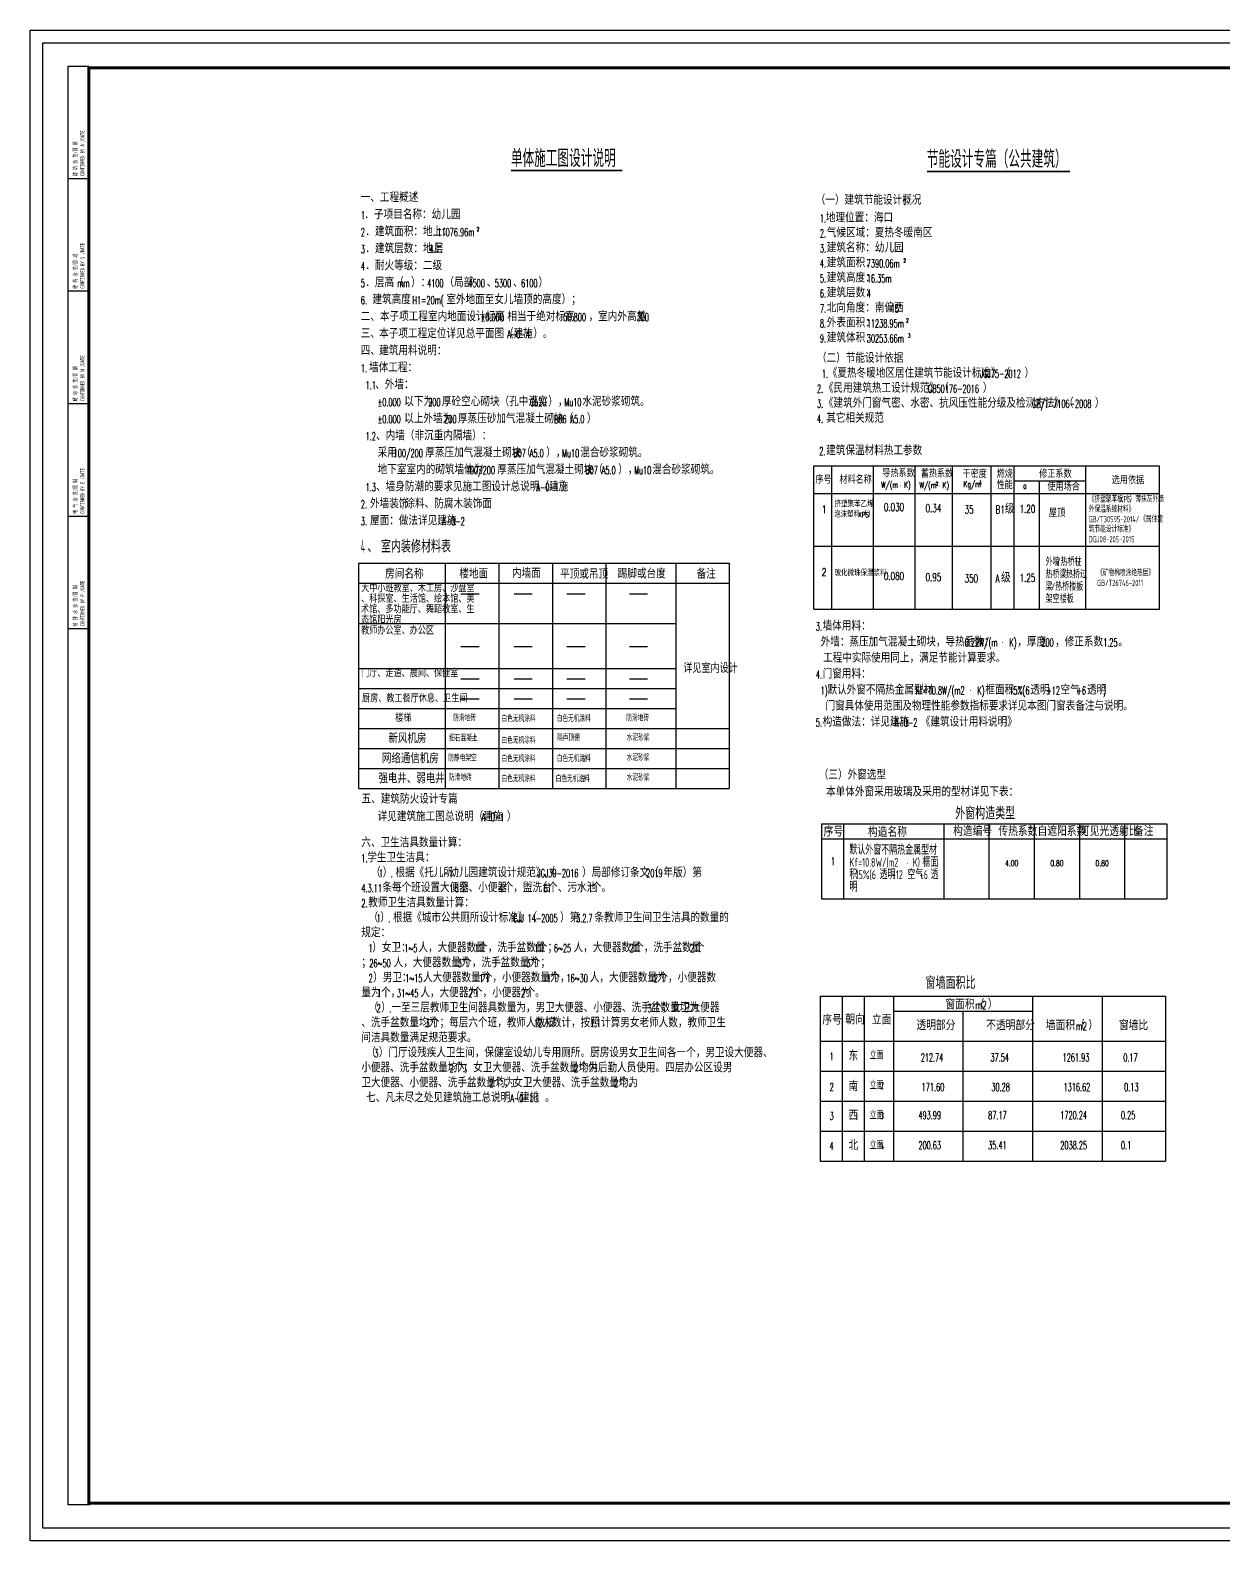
# Model space of a CAD drawing. Header units: millimetres. Extents: x -1048436 to -185795, y -983427 to 400387.
# Drawn here: x -762787 to -715074, y 339987 to 400387 of the extents above; entities that cross this region are included whole.
import ezdxf
from ezdxf.enums import TextEntityAlignment as Align

# ---------------------------------------------------------------- set-up
doc = ezdxf.new("R2010")
doc.units = ezdxf.units.MM
doc.header["$LTSCALE"] = 500
for name, color, linetype in [('2017_11-sheet-L2$0$C-SHET-TTLB', 11, 'Continuous'), ('C-SHET-TTLB', 11, 'Continuous'), ('PUB_TEXT', 7, 'Continuous'), ('建-文字', 4, 'Continuous'), ('建-符号', 13, 'Continuous')]:
    doc.layers.add(name, color=color, linetype=linetype)
doc.styles.add('2017_11-sheet-L2$0$SHEET-ECADI', font='simhei.ttf', dxfattribs={"width": 0.7})
doc.styles.add('_HZTXT', font='SIMPLEX', dxfattribs={"width": 0.8, "bigfont": 'HZTXT'})
doc.styles.add('_ROMANS', font='ROMANS.shx', dxfattribs={"width": 0.6})
doc.styles.add('_SIMPLEX', font='SIMPLEX.shx', dxfattribs={"width": 0.8})
doc.styles.add('ECADI', font='hzs.shx', dxfattribs={"width": 0.7, "bigfont": 'hztxt.shx'})
doc.styles.add('HZTXT-NEW', font='HZS', dxfattribs={"width": 0.8, "bigfont": 'HZTXT'})
doc.styles.add('XD2008', font='xd-hzs.shx', dxfattribs={"width": 0.7, "bigfont": 'xd-hztxt.shx'})
doc.styles.add('仿宋体', font='SIMPLEX', dxfattribs={"width": 0.8, "bigfont": 'HZTXT'})

# ---------------------------------------------------------------- blocks, each defined once
blk = doc.blocks.new('2017_11-sheet-L2$0$2014SHEET-L')
at = {"layer": '2017_11-sheet-L2$0$C-SHET-TTLB'}
for p, q in [((0, -45), (-9, -45)), ((0, -90), (-9, -90)), ((0, -135), (-9, -135)), ((0, -180), (-9, -180)), ((0, -225), (-9, -225))]:
    blk.add_line(p, q, dxfattribs=at)
at = {"layer": '2017_11-sheet-L2$0$C-SHET-TTLB', "style": '2017_11-sheet-L2$0$SHEET-ECADI', "width": 0.7}
for s, p in [('CONFIRMED BY A /DATE', (-2.33, -43.96)), ('建 筑 会 签/日 期', (-5.24, -43.96)), ('结 构 会 签/日 期', (-5.24, -88.96)), ('CONFIRMED BY S /DATE', (-2.33, -88.96)), ('CONFIRMED BY M /DATE', (-2.33, -133.96)), ('暖 动 会 签/日 期', (-5.24, -133.96)), ('电 气 会 签/日 期', (-5.24, -178.96)), ('CONFIRMED BY E /DATE', (-2.33, -178.96)), ('给 排 水 会 签/日 期', (-5.24, -223.96)), ('CONFIRMED BY P /DATE', (-2.33, -223.96))]:
    blk.add_text(s, height=1.6, rotation=90, dxfattribs=at).set_placement(p)
blk = doc.blocks.new('2017_11-sheet-L2', base_point=(18.4, 410))
at = {"layer": '2017_11-sheet-L2$0$C-SHET-TTLB'}
blk.add_blockref('2017_11-sheet-L2$0$2014SHEET-L', (19, 410.6), dxfattribs=at)
blk = doc.blocks.new('集团图框A1')
at = {"layer": 'C-SHET-TTLB'}
for p, q in [((259.85, -109.93), (259.85, -685.13)), ((259.85, -109.93), (268.25, -109.93)), ((268.85, -685.13), (259.85, -685.13))]:
    blk.add_line(p, q, dxfattribs=at)
for points in [[(1095.85, -95.53), (1095.85, -699.53), (244.85, -699.53), (244.85, -95.53)], [(1090.85, -100.53), (1090.85, -694.53), (249.85, -694.53), (249.85, -100.53)]]:
    blk.add_lwpolyline(points, close=True, dxfattribs=at)
at = {"layer": 'C-SHET-TTLB', "const_width": 1.2}
blk.add_lwpolyline([(268.25, -110.53), (1080.85, -110.53), (1080.85, -684.53), (268.25, -684.53)], close=True, dxfattribs=at)
at = {"layer": 'C-SHET-TTLB'}
blk.add_blockref('2017_11-sheet-L2', (268.25, -110.53), dxfattribs=at)
at = {"color": 2, "style": 'ECADI', "width": 0.7}
for tag, p in [('序号1', (1009.72, -381.88)), ('记要1', (1037.92, -381.9)), ('日期1', (1073.26, -381.71)), ('序号2', (1009.72, -387.77)), ('记要2', (1037.92, -387.79)), ('日期2', (1073.26, -387.6)), ('序号3', (1009.72, -393.63)), ('记要3', (1037.92, -393.65)), ('日期3', (1073.26, -393.46)), ('序号4', (1009.72, -399.51)), ('记要4', (1037.92, -399.53)), ('日期4', (1073.26, -399.35)), ('合作设计单位', (1042.53, -542.75)), ('审定人', (1041.84, -561.74)), ('审核人', (1041.84, -571.23)), ('设计总负责人', (1041.84, -580.99)), ('专业负责人', (1041.84, -591.72)), ('校对人', (1041.84, -601.96)), ('设计人', (1041.84, -611.83)), ('建设单位上', (1044.38, -619.93)), ('建设单位中', (1044.38, -623.89)), ('建设单位下', (1044.38, -627.74)), ('项目名称上', (1044.35, -632.3)), ('项目名称中', (1044.35, -636.38)), ('项目名称下', (1044.35, -640.33)), ('子项', (1043.59, -646.93)), ('图名上', (1044.47, -653.59)), ('图名中', (1044.47, -657.5)), ('图名下', (1044.47, -661.62)), ('工程编号', (1027.1, -667.58)), ('阶段', (1063.92, -667.61)), ('比例', (1025.96, -674.19)), ('专业', (1063.72, -673.97)), ('日期', (1026.1, -680.73)), ('图别、图号', (1066.05, -680.84))]:
    blk.add_attdef(tag, text='', height=3.5, dxfattribs=at).set_placement(p, align=Align.MIDDLE)
blk = doc.blocks.new('A1')
blk.add_blockref('集团图框A1', (-609654.51, -640037.88))

msp = doc.modelspace()

# ---------------------------------------------------------------- linework, layer by layer
at = {"layer": '建-文字'}
for p, q in [((-731456.6, 382975.6), (-717643.1, 382975.6)), ((-731456.6, 377233.2), (-731456.6, 382975.6)), ((-730760.9, 382975.6), (-730760.9, 377233.2)), ((-729085.7, 382975.6), (-729085.7, 377233.2)), ((-727426.3, 382975.6), (-727426.3, 377233.2)), ((-725935.7, 382975.6), (-725935.7, 377233.2)), ((-724385.8, 382975.6), (-724385.8, 377233.2)), ((-723465.7, 382975.6), (-723465.7, 377233.2)), ((-720608.8, 382975.6), (-720608.8, 377233.2)), ((-717643.1, 377233.2), (-717643.1, 382975.6)), ((-723465.7, 382375.6), (-720608.8, 382375.6)), ((-722448.7, 382375.6), (-722448.7, 377233.2)), ((-731456.6, 381863.8), (-717643.1, 381863.8)), ((-731456.6, 379757.7), (-717643.1, 379757.7)), ((-749657.9, 379071.3), (-734839.9, 379071.3)), ((-749657.9, 379071.3), (-749657.9, 370071.3)), ((-746200.7, 379071.3), (-746200.7, 370071.3)), ((-744057.9, 379071.3), (-744057.9, 370071.3)), ((-741915.1, 379071.3), (-741915.1, 370071.3)), ((-739772.4, 379071.3), (-739772.4, 370071.3)), ((-736982.6, 379071.3), (-736982.6, 370071.3)), ((-734839.9, 379071.3), (-734839.9, 370071.3)), ((-749657.9, 378271.3), (-734839.9, 378271.3)), ((-745569.8, 377855.5), (-744846.5, 377855.5)), ((-743439.8, 377855.5), (-742716.5, 377855.5)), ((-741329.8, 377855.5), (-740606.5, 377855.5)), ((-738829.8, 377855.5), (-738106.5, 377855.5)), ((-731456.6, 377233.2), (-717643.1, 377233.2)), ((-749657.9, 376671.3), (-736982.6, 376671.3)), ((-745569.8, 375743.3), (-744846.5, 375743.3)), ((-743439.8, 375743.3), (-742716.5, 375743.3)), ((-741329.8, 375743.3), (-740606.5, 375743.3)), ((-738829.8, 375743.3), (-738106.5, 375743.3)), ((-749657.9, 374871.3), (-736982.6, 374871.3)), ((-749657.9, 374071.3), (-736982.6, 374071.3)), ((-745569.8, 374455.5), (-744846.5, 374455.5)), ((-743439.8, 374455.5), (-742716.5, 374455.5)), ((-741329.8, 374455.5), (-740606.5, 374455.5)), ((-738829.8, 374455.5), (-738106.5, 374455.5)), ((-745569.8, 373655.5), (-744846.5, 373655.5)), ((-743439.8, 373655.5), (-742716.5, 373655.5)), ((-741329.8, 373655.5), (-740606.5, 373655.5)), ((-738829.8, 373655.5), (-738106.5, 373655.5)), ((-749657.9, 373271.3), (-736982.6, 373271.3)), ((-749657.9, 372471.3), (-734839.9, 372471.3)), ((-749657.9, 371671.3), (-734839.9, 371671.3)), ((-749657.9, 370871.3), (-734839.9, 370871.3)), ((-749657.9, 370071.3), (-734839.9, 370071.3))]:
    msp.add_line(p, q, dxfattribs=at)
at = {"layer": '建-文字', "linetype": 'Continuous'}
for p, q in [((-731160.4, 368654.8), (-717346.9, 368654.8)), ((-731160.4, 368654.8), (-731160.4, 365654.8)), ((-730279.1, 368654.8), (-730279.1, 365654.8)), ((-726270, 368654.8), (-726270, 365654.8)), ((-724462.2, 368654.8), (-724462.2, 365654.8)), ((-722654.4, 368654.8), (-722654.4, 365654.8)), ((-720846.6, 368654.8), (-720846.6, 365654.8)), ((-719038.8, 368654.8), (-719038.8, 365654.8)), ((-717346.9, 368654.8), (-717346.9, 365654.8)), ((-731160.4, 368054.8), (-717346.9, 368054.8)), ((-731160.4, 365654.8), (-717346.9, 365654.8)), ((-731160.4, 365654.8), (-717346.9, 365654.8)), ((-731211.8, 361764.5), (-717398.3, 361764.5)), ((-731211.8, 361764.5), (-731211.8, 355164.5)), ((-730330.6, 361764.5), (-730330.6, 355164.5)), ((-729449.3, 361764.5), (-729449.3, 358764.5)), ((-729449.3, 361764.5), (-729449.3, 355164.5)), ((-728279.9, 361764.5), (-728279.9, 355164.5)), ((-722705.9, 355164.5), (-722705.9, 361764.5)), ((-719918.9, 355164.5), (-719918.9, 361764.5)), ((-717398.3, 361764.5), (-717398.3, 355164.5)), ((-728279.9, 361164.5), (-722705.9, 361164.5)), ((-725492.9, 355164.5), (-725492.9, 361164.5)), ((-731211.8, 359964.5), (-717398.3, 359964.5)), ((-731211.8, 358764.5), (-717398.3, 358764.5)), ((-731211.8, 357564.5), (-717398.3, 357564.5)), ((-731211.8, 356364.5), (-717398.3, 356364.5)), ((-731211.8, 355164.5), (-717398.3, 355164.5))]:
    msp.add_line(p, q, dxfattribs=at)
at = {"layer": '建-文字', "const_width": 18.8}
for points in [[(-728004.7, 382166.9, 1), (-727985.9, 382166.9, 1)], [(-726467.7, 382153.1, 1), (-726448.9, 382153.1, 1)]]:
    msp.add_lwpolyline(points, format="xyb", close=True, dxfattribs=at)
at = {"layer": '建-符号', "const_width": 70}
for points in [[(-743572.3, 394773.8), (-739118.8, 394773.8)], [(-726944.2, 394742.3), (-721225.1, 394742.3)]]:
    msp.add_lwpolyline(points, dxfattribs=at)

# ---------------------------------------------------------------- block references
at = {"xscale": 100, "yscale": 100, "zscale": 100}
msp.add_blockref('A1', (60178179.3, 64413727.9), dxfattribs=at)

# ---------------------------------------------------------------- texts
at = {"layer": 'PUB_TEXT', "style": 'XD2008', "width": 0.7}
for s, p in [('单体施工图设计说明', (-743572.3, 394913.8)), ('节能设计专篇（公共建筑）', (-726944.2, 394882.3))]:
    msp.add_text(s, height=700, dxfattribs=at).set_placement(p)
at = {"layer": '建-文字', "linetype": 'Continuous'}
for s, height, style, width, p in [('一、工程概述', 400, '仿宋体', 0.8, (-749574.1, 393510.8)), ('（一）建筑节能设计概况', 400, '仿宋体', 0.8, (-731386, 393408.9)), ('．子项目名称：幼儿园', 400, '仿宋体', 0.8, (-749427.8, 392830.8)), (':', 320, '仿宋体', 0.6, (-727866, 393408.9)), ('1', 320, '仿宋体', 0.6, (-749574.1, 392830.8)), ('1.', 320, '仿宋体', 0.6, (-731219.2, 392702.8)), ('地理位置：海口', 400, '仿宋体', 0.8, (-730981.5, 392702.8)), ('2', 320, '仿宋体', 0.6, (-749574.1, 392150.8)), ('．建筑面积：地上：', 400, '仿宋体', 0.8, (-749391.3, 392150.8)), ('11076.96m', 320, '仿宋体', 0.6, (-746511.3, 392150.8)), ('2', 160, '仿宋体', 0.6, (-744938.7, 392350.8)), ('2.', 320, '仿宋体', 0.6, (-731219.2, 392102.8)), ('气候区域：夏热冬暖南区', 400, '仿宋体', 0.8, (-730944.9, 392102.8)), ('3', 320, '仿宋体', 0.6, (-749574.1, 391470.8)), ('．建筑层数：地上', 400, '仿宋体', 0.8, (-749391.3, 391470.8)), ('4', 320, '仿宋体', 0.6, (-746831.3, 391470.8)), ('层', 400, '仿宋体', 0.8, (-746648.4, 391470.8)), ('3.', 320, '仿宋体', 0.6, (-731219.2, 391502.8)), ('建筑名称：幼儿园', 400, '仿宋体', 0.8, (-730944.9, 391502.8)), ('4', 320, '仿宋体', 0.6, (-749574.1, 390790.8)), ('．耐火等级：二级', 400, '仿宋体', 0.8, (-749391.3, 390790.8)), ('4.', 320, '仿宋体', 0.6, (-731219.2, 390902.8)), ('建筑面积：', 400, '仿宋体', 0.8, (-730944.9, 390902.8)), ('7390.06m', 320, '仿宋体', 0.6, (-729344.9, 390902.8)), ('2', 160, '仿宋体', 0.6, (-727882, 391102.8)), ('5', 320, '仿宋体', 0.6, (-749574.1, 390110.8)), ('．层高（', 400, '仿宋体', 0.8, (-749391.3, 390110.8)), ('mm', 320, '仿宋体', 0.6, (-748111.3, 390110.8)), ('）：', 400, '仿宋体', 0.8, (-747562.7, 390110.8)), ('4100', 320, '仿宋体', 0.6, (-746922.7, 390110.8)), ('（局部', 400, '仿宋体', 0.8, (-746227.8, 390110.8)), ('4500', 320, '仿宋体', 0.6, (-745267.8, 390110.8)), ('、', 400, '仿宋体', 0.8, (-744536.4, 390110.8)), ('5300', 320, '仿宋体', 0.6, (-744216.4, 390110.8)), ('、', 400, '仿宋体', 0.8, (-743485, 390110.8)), ('6100', 320, '仿宋体', 0.6, (-743165, 390110.8)), ('）', 400, '仿宋体', 0.8, (-742470.1, 390110.8)), ('5.', 320, '仿宋体', 0.6, (-731219.2, 390302.8)), ('建筑高度：', 400, '仿宋体', 0.8, (-730944.9, 390302.8)), ('16.35m', 320, '仿宋体', 0.6, (-729344.9, 390302.8)), ('6.', 320, '仿宋体', 0.6, (-749574.1, 389430.8)), ('建筑高度：', 400, '仿宋体', 0.8, (-749106.3, 389430.8)), ('H1=20m(', 320, '仿宋体', 0.6, (-747506.3, 389430.8)), ('室外地面至女儿墙顶的高度）；', 400, '仿宋体', 0.8, (-746153.2, 389430.8)), ('6.', 320, '仿宋体', 0.6, (-731219.2, 389702.8)), ('建筑层数：', 400, '仿宋体', 0.8, (-730944.9, 389702.8)), ('4', 320, '仿宋体', 0.6, (-729344.9, 389702.8)), ('二、本子项工程室内地面设计标高', 400, '仿宋体', 0.8, (-749574.1, 388750.8)), ('%%p0.000', 320, '仿宋体', 0.6, (-744774.1, 388750.8)), ('相当于绝对标高', 400, '仿宋体', 0.8, (-743713.5, 388750.8)), ('50.800', 320, '仿宋体', 0.6, (-741473.5, 388750.8)), ('，室内外高差', 400, '仿宋体', 0.8, (-740467.8, 388750.8)), ('300', 320, '仿宋体', 0.6, (-738547.8, 388750.8)), ('7.', 320, '仿宋体', 0.6, (-731219.2, 389102.8)), ('北向角度：南偏西', 400, '仿宋体', 0.8, (-730944.9, 389102.8)), ('15%%d', 320, '仿宋体', 0.6, (-728384.9, 389102.8)), ('三、', 400, '仿宋体', 0.8, (-749574.1, 388070.8)), ('本子项工程定位详见总平面图（建施', 400, '仿宋体', 0.8, (-748837.4, 388070.8)), ('A-0-4', 320, '仿宋体', 0.6, (-743717.4, 388070.8)), ('）。', 400, '仿宋体', 0.8, (-742675.1, 388070.8)), ('8.', 320, '仿宋体', 0.6, (-731219.2, 388502.8)), ('外表面积：', 400, '仿宋体', 0.8, (-730944.9, 388502.8)), ('11238.95m', 320, '仿宋体', 0.6, (-729344.9, 388502.8)), ('2', 160, '仿宋体', 0.6, (-727772.3, 388702.8)), ('四、', 400, '仿宋体', 0.8, (-749574.1, 387390.8)), ('建筑用料说明：', 400, '仿宋体', 0.8, (-748837.4, 387390.8)), ('9.', 320, '仿宋体', 0.6, (-731219.2, 387902.8)), ('建筑体积：', 400, '仿宋体', 0.8, (-730944.9, 387902.8)), ('30253.66m', 320, '仿宋体', 0.6, (-729344.9, 387902.8)), ('3', 160, '仿宋体', 0.6, (-727699.2, 388102.8)), ('（二）节能设计依据', 400, '仿宋体', 0.8, (-731335.7, 387091.4)), ('1.', 320, '仿宋体', 0.6, (-749574.1, 386710.8)), ('墙体工程：', 400, '仿宋体', 0.8, (-749239.6, 386710.8)), ('1.', 320, '仿宋体', 0.6, (-731142.2, 386491.4)), ('《夏热冬暖地区居住建筑节能设计标准》（', 400, '仿宋体', 0.8, (-730904.5, 386491.4)), ('JGJ75-2012', 320, '仿宋体', 0.6, (-724824.5, 386491.4)), ('）', 400, '仿宋体', 0.8, (-723041.6, 386491.4)), ('1.1', 320, '仿宋体', 0.6, (-749380.6, 386030.8)), ('、外墙：', 400, '仿宋体', 0.8, (-748996.6, 386030.8)), ('2.', 320, '仿宋体', 0.6, (-731335.7, 385891.4)), ('《民用建筑热工设计规范》（', 400, '仿宋体', 0.8, (-731061.4, 385891.4)), ('GB50176-2016', 320, '仿宋体', 0.6, (-726901.4, 385891.4)), ('）', 400, '仿宋体', 0.8, (-724707.2, 385891.4)), ('%%p0.000', 320, '仿宋体', 0.6, (-748896.8, 385350.8)), ('以下为', 400, '仿宋体', 0.8, (-747836.3, 385350.8)), ('200', 320, '仿宋体', 0.6, (-746876.3, 385350.8)), ('厚砼空心砌块（孔中灌实', 400, '仿宋体', 0.8, (-746327.7, 385350.8)), ('Cb20', 320, '仿宋体', 0.6, (-742807.7, 385350.8)), ('），', 400, '仿宋体', 0.8, (-742076.3, 385350.8)), ('Mu10', 320, '仿宋体', 0.6, (-741436.3, 385350.8)), ('水泥砂浆砌筑。', 400, '仿宋体', 0.8, (-740714, 385350.8)), ('3.', 320, '仿宋体', 0.6, (-731335.7, 385291.4)), ('《建筑外门窗气密、水密、抗风压性能分级及检测方法》（', 400, '仿宋体', 0.8, (-731061.4, 385291.4)), ('GB/T', 320, '仿宋体', 0.6, (-722741.4, 385291.4)), ('7106-2008', 320, '仿宋体', 0.6, (-721895, 385291.4)), ('）', 400, '仿宋体', 0.8, (-720231, 385291.4)), ('%%p0.000', 320, '仿宋体', 0.6, (-748896.8, 384670.8)), ('以上外墙为', 400, '仿宋体', 0.8, (-747836.3, 384670.8)), ('200', 320, '仿宋体', 0.6, (-746236.3, 384670.8)), ('厚蒸压砂加气混凝土砌块（', 400, '仿宋体', 0.8, (-745687.7, 384670.8)), ('B06', 320, '仿宋体', 0.6, (-741847.7, 384670.8)), ('A5.0', 320, '仿宋体', 0.6, (-741193.2, 384670.8)), ('）', 400, '仿宋体', 0.8, (-740534.9, 384670.8)), ('4.', 320, '仿宋体', 0.6, (-731335.7, 384691.4)), ('其它相关规范', 400, '仿宋体', 0.8, (-730964.7, 384691.4)), ('1.2', 320, '仿宋体', 0.6, (-749380.6, 383990.8)), ('、内墙（非沉重内隔墙）：', 400, '仿宋体', 0.8, (-748960, 383990.8)), ('采用', 400, '仿宋体', 0.8, (-748896.8, 383310.8)), ('100/200', 320, '仿宋体', 0.6, (-748256.8, 383310.8)), ('厚蒸压加气混凝土砌块（', 400, '仿宋体', 0.8, (-746995.1, 383310.8)), ('B07', 320, '仿宋体', 0.6, (-743475.1, 383310.8)), ('A5.0', 320, '仿宋体', 0.6, (-742820.6, 383310.8)), ('），', 400, '仿宋体', 0.8, (-742162.4, 383310.8)), ('Mu10', 320, '仿宋体', 0.6, (-741522.4, 383310.8)), ('混合砂浆砌筑。', 400, '仿宋体', 0.8, (-740800.1, 383310.8)), ('2.', 320, '仿宋体', 0.6, (-731244.5, 383394.9)), ('建筑保温材料热工参数', 400, '仿宋体', 0.8, (-730970.2, 383394.9)), (':', 320, '仿宋体', 0.6, (-727770.2, 383394.9)), ('地下室室内的砌筑墙体为', 400, '仿宋体', 0.8, (-748896.8, 382630.8)), ('100/200', 320, '仿宋体', 0.6, (-745376.8, 382630.8)), ('厚蒸压加气混凝土砌块（', 400, '仿宋体', 0.8, (-744115.1, 382630.8)), ('B07', 320, '仿宋体', 0.6, (-740595.1, 382630.8)), ('A5.0', 320, '仿宋体', 0.6, (-739940.6, 382630.8)), ('），', 400, '仿宋体', 0.8, (-739282.4, 382630.8)), ('Mu10', 320, '仿宋体', 0.6, (-738642.4, 382630.8)), ('混合砂浆砌筑。', 400, '仿宋体', 0.8, (-737920.1, 382630.8)), ('、墙身防潮的要求见施工图设计总说明（建施', 400, '仿宋体', 0.8, (-748960, 381950.8)), ('）', 400, '仿宋体', 0.8, (-741554.3, 381950.8)), ('1.3', 320, '仿宋体', 0.6, (-749380.6, 381950.8)), ('A-0-1', 320, '仿宋体', 0.6, (-742560, 381950.8)), ('2.', 320, '仿宋体', 0.6, (-749574.1, 381270.8)), ('外墙装饰', 400, '仿宋体', 0.8, (-749203.1, 381270.8)), (':', 320, '仿宋体', 0.6, (-747923.1, 381270.8)), ('涂料、防腐木装饰面', 400, '仿宋体', 0.8, (-747785.9, 381270.8)), ('3.', 320, '仿宋体', 0.6, (-749574.1, 380590.8)), ('屋面：做法详见建施', 400, '仿宋体', 0.8, (-749203.1, 380590.8)), ('A-0-2', 320, '仿宋体', 0.6, (-746323.1, 380590.8)), ('4', 500, 'HZTXT-NEW', 0.56, (-749574.5, 379500.1)), ('室内装修材料表', 500, 'HZTXT-NEW', 0.8, (-748766.7, 379500.1)), ('、', 500, 'HZTXT-NEW', 0.8, (-749307.8, 379500.1)), ('大中小班教室、木工房、沙盘室', 300, '仿宋体', 0.8, (-749560.2, 377919.7)), ('、科探室、生活馆、绘本馆、美', 300, '仿宋体', 0.8, (-749560.2, 377499.7)), ('术馆、多功能厅、舞蹈教室、生', 300, '仿宋体', 0.8, (-749560.2, 377079.7)), ('态馆阳光房', 300, '仿宋体', 0.8, (-749560.2, 376659.7)), ('教师办公室、办公区', 300, '仿宋体', 0.8, (-749560.2, 376229.3)), ('3.', 320, '仿宋体', 0.6, (-731383.4, 376383)), ('墙体用料：', 400, '仿宋体', 0.8, (-731109.1, 376383)), ('外墙：蒸压加气混凝土砌块，导热系数：', 400, '仿宋体', 0.8, (-731189.9, 375743)), ('0.22W/(m', 320, '仿宋体', 0.6, (-725429.9, 375743)), ('·', 400, '仿宋体', 0.8, (-723967, 375743)), ('K)', 320, '仿宋体', 0.6, (-723647, 375743)), ('，厚度', 400, '仿宋体', 0.8, (-723327, 375743)), ('200', 320, '仿宋体', 0.6, (-722367, 375743)), ('，修正系数：', 400, '仿宋体', 0.8, (-721818.5, 375743)), ('1.25', 320, '仿宋体', 0.6, (-719898.5, 375743)), ('。', 400, '仿宋体', 0.8, (-719295, 375743)), ('工程中实际使用同上，满足节能计算要求。', 400, '仿宋体', 0.8, (-731093.1, 375103)), ('门厅、走道、晨间、保健室', 300, '仿宋体', 0.8, (-749560.2, 374519.7)), ('4.', 320, '仿宋体', 0.6, (-731383.4, 374463)), ('门窗用料：', 400, '仿宋体', 0.8, (-731109.1, 374463)), ('1)', 320, '仿宋体', 0.6, (-731189.9, 373823)), ('默认外窗不隔热金属型材', 400, '仿宋体', 0.8, (-730915.6, 373823)), ('Kf=10.8W/(m2', 320, '仿宋体', 0.6, (-727395.6, 373823)), ('·', 400, '仿宋体', 0.8, (-725247, 373823)), ('K)', 320, '仿宋体', 0.6, (-724927, 373823)), ('框面积', 400, '仿宋体', 0.8, (-724607, 373823)), ('15%(6', 320, '仿宋体', 0.6, (-723647, 373823)), ('透明', 400, '仿宋体', 0.8, (-722805.9, 373823)), ('+12', 320, '仿宋体', 0.6, (-722165.9, 373823)), ('空气', 400, '仿宋体', 0.8, (-721599, 373823)), ('+6', 320, '仿宋体', 0.6, (-720959, 373823)), ('透明', 400, '仿宋体', 0.8, (-720538.5, 373823)), (')', 320, '仿宋体', 0.6, (-719898.5, 373823)), ('门窗具体使用范围及物理性能参数指标要求详见本图门窗表备注与说明。', 400, '仿宋体', 0.8, (-730996.4, 373183)), ('5.', 320, '仿宋体', 0.6, (-731383.4, 372543)), ('构造做法：详见建施', 400, '仿宋体', 0.8, (-731109.1, 372543)), ('A-0-2', 320, '仿宋体', 0.6, (-728229.1, 372543)), ('《建筑设计用料说明》', 400, '仿宋体', 0.8, (-727186.8, 372543)), ('（三）外窗选型', 400, '仿宋体', 0.8, (-731262.2, 370427.1)), ('五、建筑防火设计专篇', 400, '仿宋体', 0.8, (-749539.5, 369460.8)), ('本单体外窗采用玻璃及采用的型材详见下表：', 400, '仿宋体', 0.8, (-730971.9, 369747.1)), ('详见建筑施工图总说明（建施', 400, '仿宋体', 0.8, (-748899.3, 368759.4)), ('A-0-1', 320, '仿宋体', 0.6, (-744739.3, 368759.4)), ('）', 400, '仿宋体', 0.8, (-743733.6, 368759.4)), ('外窗构造类型', 500, '_HZTXT', 0.8, (-725812.9, 368832)), ('序号', 375, '_HZTXT', 0.8, (-731069.7, 368149.5)), ('构造名称', 375, '_HZTXT', 0.8, (-729298.1, 368135.2)), ('构造编号', 375, '_HZTXT', 0.8, (-725894.2, 368168.8)), ('传热系数', 375, '_HZTXT', 0.8, (-724086.4, 368168.8)), ('自遮阳系数', 375, '_HZTXT', 0.8, (-722520.3, 368168.8)), ('可见光透射比', 375, '_HZTXT', 0.8, (-720822.4, 368168.8)), ('备注', 375, '_HZTXT', 0.8, (-718663, 368168.8)), ('六、卫生洁具数量计算：', 400, '仿宋体', 0.8, (-749550.2, 367719.2)), ('1.', 320, '仿宋体', 0.6, (-749550.2, 367119.2)), ('学生卫生洁具：', 400, '仿宋体', 0.8, (-749312.5, 367119.2)), ('1', 300, '_SIMPLEX', 0.6, (-730777.7, 367006.5)), ('（', 400, '仿宋体', 0.8, (-749163.2, 366519.2)), ('1', 320, '仿宋体', 0.6, (-748843.2, 366519.2)), ('）', 400, '仿宋体', 0.8, (-748696.9, 366519.2)), ('根据《托儿所', 400, '仿宋体', 0.8, (-748188.7, 366519.2)), ('-', 320, '仿宋体', 0.6, (-746268.7, 366519.2)), ('幼儿园建筑设计规范》（', 400, '仿宋体', 0.8, (-746031, 366519.2)), ('JGJ39-2016', 320, '仿宋体', 0.6, (-742511, 366519.2)), ('）局部修订条文（', 400, '仿宋体', 0.8, (-740728.1, 366519.2)), ('2019', 320, '仿宋体', 0.6, (-738168.1, 366519.2)), ('年版）第', 400, '仿宋体', 0.8, (-737473.3, 366519.2)), ('4.00', 240, '仿宋体', 0.6, (-723816.4, 366959.9)), ('0.80', 240, '仿宋体', 0.6, (-722008.6, 366959.9)), ('0.80', 240, '仿宋体', 0.6, (-720200.8, 366959.9)), ('4.3.11', 320, '仿宋体', 0.6, (-749550.2, 365919.2)), ('条每个班设置大便器', 400, '仿宋体', 0.8, (-748709.1, 365919.2)), ('.', 320, '仿宋体', 0.6, (-748376.9, 366519.2)), ('6', 320, '仿宋体', 0.6, (-745829.1, 365919.2)), ('个、小便器', 400, '仿宋体', 0.8, (-745646.2, 365919.2)), ('4', 320, '仿宋体', 0.6, (-744046.2, 365919.2)), ('个，盥洗台', 400, '仿宋体', 0.8, (-743863.3, 365919.2)), ('6', 320, '仿宋体', 0.6, (-742263.3, 365919.2)), ('个、污水池', 400, '仿宋体', 0.8, (-742080.5, 365919.2)), ('1', 320, '仿宋体', 0.6, (-740480.5, 365919.2)), ('个。', 400, '仿宋体', 0.8, (-740334.2, 365919.2)), ('2.', 320, '仿宋体', 0.6, (-749550.2, 365319.2)), ('教师卫生洁具数量计算：', 400, '仿宋体', 0.8, (-749275.9, 365319.2)), ('（', 400, '仿宋体', 0.8, (-749259.9, 364719.2)), ('1', 320, '仿宋体', 0.6, (-748939.9, 364719.2)), ('）', 400, '仿宋体', 0.8, (-748793.6, 364719.2)), ('根据《城市公共厕所设计标准》（', 400, '仿宋体', 0.8, (-748285.5, 364719.2)), ('CJJ', 320, '仿宋体', 0.6, (-743485.5, 364719.2)), ('14-2005', 320, '仿宋体', 0.6, (-742904.1, 364719.2)), ('）第', 400, '仿宋体', 0.8, (-741605.8, 364719.2)), ('3.2.7', 320, '仿宋体', 0.6, (-740965.8, 364719.2)), ('条教师卫生间卫生洁具的数量的', 400, '仿宋体', 0.8, (-740234.4, 364719.2)), ('规定：', 400, '仿宋体', 0.8, (-749550.2, 364119.2)), ('.', 320, '仿宋体', 0.6, (-748473.6, 364719.2)), ('1', 320, '仿宋体', 0.6, (-749259.9, 363519.2)), ('）女卫：', 400, '仿宋体', 0.8, (-749113.6, 363519.2)), ('1~5', 320, '仿宋体', 0.6, (-747833.6, 363519.2)), ('人，大便器数量', 400, '仿宋体', 0.8, (-747266.8, 363519.2)), ('1', 320, '仿宋体', 0.6, (-745026.8, 363519.2)), ('个，洗手盆数量', 400, '仿宋体', 0.8, (-744880.5, 363519.2)), ('1', 320, '仿宋体', 0.6, (-742640.5, 363519.2)), ('个；', 400, '仿宋体', 0.8, (-742494.2, 363519.2)), ('6~25', 320, '仿宋体', 0.6, (-741854.2, 363519.2)), ('人，大便器数量', 400, '仿宋体', 0.8, (-741067.9, 363519.2)), ('2', 320, '仿宋体', 0.6, (-738827.9, 363519.2)), ('个，洗手盆数量', 400, '仿宋体', 0.8, (-738645.1, 363519.2)), ('2', 320, '仿宋体', 0.6, (-736405.1, 363519.2)), ('个', 400, '仿宋体', 0.8, (-736222.2, 363519.2)), ('；', 400, '仿宋体', 0.8, (-749550.2, 362919.2)), ('26~50', 320, '仿宋体', 0.6, (-749230.2, 362919.2)), ('人，大便器数量为', 400, '仿宋体', 0.8, (-748261.1, 362919.2)), ('3', 320, '仿宋体', 0.6, (-745701.1, 362919.2)), ('个，洗手盆数量为', 400, '仿宋体', 0.8, (-745518.2, 362919.2)), ('3', 320, '仿宋体', 0.6, (-742958.2, 362919.2)), ('个；', 400, '仿宋体', 0.8, (-742775.3, 362919.2)), ('2', 320, '仿宋体', 0.6, (-749259.9, 362319.2)), ('）男卫：', 400, '仿宋体', 0.8, (-749077.1, 362319.2)), ('1~15', 320, '仿宋体', 0.6, (-747797.1, 362319.2)), ('人大便器数量为', 400, '仿宋体', 0.8, (-747083.9, 362319.2)), ('1', 320, '仿宋体', 0.6, (-744843.9, 362319.2)), ('个，小便器数量为', 400, '仿宋体', 0.8, (-744697.6, 362319.2)), ('1', 320, '仿宋体', 0.6, (-742137.6, 362319.2)), ('个，', 400, '仿宋体', 0.8, (-741991.4, 362319.2)), ('16~30', 320, '仿宋体', 0.6, (-741351.4, 362319.2)), ('人，大便器数量为', 400, '仿宋体', 0.8, (-740418.8, 362319.2)), ('2', 320, '仿宋体', 0.6, (-737858.8, 362319.2)), ('个，小便器数', 400, '仿宋体', 0.8, (-737675.9, 362319.2)), ('窗墙面积比', 500, '_HZTXT', 0.8, (-726996.5, 362047.3)), ('量为', 400, '仿宋体', 0.8, (-749550.2, 361719.2)), ('1', 320, '仿宋体', 0.6, (-748910.2, 361719.2)), ('个，', 400, '仿宋体', 0.8, (-748763.9, 361719.2)), ('31~45', 320, '仿宋体', 0.6, (-748123.9, 361719.2)), ('人，大便器为', 400, '仿宋体', 0.8, (-747191.3, 361719.2)), ('2', 320, '仿宋体', 0.6, (-745271.3, 361719.2)), ('个，小便器为', 400, '仿宋体', 0.8, (-745088.5, 361719.2)), ('2', 320, '仿宋体', 0.6, (-743168.5, 361719.2)), ('个。', 400, '仿宋体', 0.8, (-742985.6, 361719.2)), ('（', 400, '仿宋体', 0.8, (-749259.9, 361119.2)), ('2', 320, '仿宋体', 0.6, (-748939.9, 361119.2)), ('）', 400, '仿宋体', 0.8, (-748757.1, 361119.2)), ('一至三层教师卫生间器具数量为，男卫大便器、小便器、洗手盆数量均为', 400, '仿宋体', 0.8, (-748345.6, 361119.2)), ('3', 320, '仿宋体', 0.6, (-738105.6, 361119.2)), ('个；女卫大便器', 400, '仿宋体', 0.8, (-737922.8, 361119.2)), ('窗面积（', 375, '_HZTXT', 0.8, (-726206.5, 361244.9)), ('m2', 318.75, '_HZTXT', 0.658824, (-725006.5, 361244.9)), ('）', 375, '_HZTXT', 0.8, (-724506.5, 361244.9)), ('、洗手盆数量均为', 400, '仿宋体', 0.8, (-749550.2, 360519.2)), ('.', 320, '仿宋体', 0.6, (-748437.1, 361119.2)), ('3', 320, '仿宋体', 0.6, (-746990.2, 360519.2)), ('个；每层六个班，教师人数按', 400, '仿宋体', 0.8, (-746807.3, 360519.2)), ('12', 320, '仿宋体', 0.6, (-742647.3, 360519.2)), ('人数计，按照', 400, '仿宋体', 0.8, (-742318.2, 360519.2)), ('1:1', 320, '仿宋体', 0.6, (-740398.2, 360519.2)), ('计算男女老师人数，教师卫生', 400, '仿宋体', 0.8, (-739968.5, 360519.2)), ('序号', 375, '_HZTXT', 0.8, (-731121.1, 360624.6)), ('朝向', 375, '_HZTXT', 0.8, (-730205, 360642)), ('立面', 375, '_HZTXT', 0.8, (-729140.2, 360626.6)), ('透明部分', 375, '_HZTXT', 0.8, (-727360.7, 360406.9)), ('不透明部分', 375, '_HZTXT', 0.8, (-724573.7, 360406.9)), ('墙面积（', 375, '_HZTXT', 0.8, (-722190.6, 360406.9)), ('m2', 318.75, '_HZTXT', 0.658824, (-720990.6, 360406.9)), ('）', 375, '_HZTXT', 0.8, (-720490.6, 360406.9)), ('窗墙比', 375, '_HZTXT', 0.8, (-719266.2, 360406.9)), ('间洁具数量满足规范要求。', 400, '仿宋体', 0.8, (-749550.2, 359919.2)), ('（', 400, '仿宋体', 0.8, (-749356.7, 359319.2)), ('3', 320, '仿宋体', 0.6, (-749036.7, 359319.2)), ('）门厅设残疾人卫生间，保健室设幼儿专用厕所。厨房设男女卫生间各一个，男卫设大便器、', 400, '仿宋体', 0.8, (-748853.8, 359319.2)), ('1', 300, '_SIMPLEX', 0.6, (-730829.1, 359200.1)), ('东', 375, '_HZTXT', 0.8, (-730076.3, 359191.2)), ('212.74', 320, '仿宋体', 0.6, (-727189.2, 359152)), ('37.54', 320, '仿宋体', 0.6, (-724402.2, 359152)), ('1261.93', 320, '仿宋体', 0.6, (-721517.5, 359152)), ('0.17', 320, '仿宋体', 0.6, (-719094.6, 359152)), ('小便器、洗手盆数量均为', 400, '仿宋体', 0.8, (-749550.2, 358719.2)), ('2', 320, '仿宋体', 0.6, (-746030.2, 358719.2)), ('个；女卫大便器、洗手盆数量均为', 400, '仿宋体', 0.8, (-745847.3, 358719.2)), ('2', 320, '仿宋体', 0.6, (-741047.3, 358719.2)), ('个供后勤人员使用。四层办公区设男', 400, '仿宋体', 0.8, (-740864.5, 358719.2)), ('卫大便器、小便器、洗手盆数量均为', 400, '仿宋体', 0.8, (-749550.2, 358119.2)), ('2', 320, '仿宋体', 0.6, (-744430.2, 358119.2)), ('个；女卫大便器、洗手盆数量均为', 400, '仿宋体', 0.8, (-744247.3, 358119.2)), ('2', 320, '仿宋体', 0.6, (-739447.3, 358119.2)), ('个。', 400, '仿宋体', 0.8, (-739264.5, 358119.2)), ('2', 300, '_SIMPLEX', 0.6, (-730829.1, 357980.5)), ('南', 375, '_HZTXT', 0.8, (-730076.3, 357977)), ('171.60', 320, '仿宋体', 0.6, (-727152.2, 357969.4)), ('30.28', 320, '仿宋体', 0.6, (-724365.2, 357969.4)), ('1316.62', 320, '仿宋体', 0.6, (-721480.5, 357969.4)), ('0.13', 320, '仿宋体', 0.6, (-719057.7, 357969.4)), ('七、凡未尽之处见建筑施工总说明（建施', 400, '仿宋体', 0.8, (-749356.7, 357519.2)), ('A-0-1', 320, '仿宋体', 0.6, (-743596.7, 357519.2)), ('）。', 400, '仿宋体', 0.8, (-742591, 357519.2)), ('3', 300, '_SIMPLEX', 0.6, (-730829.1, 356820.2)), ('西', 375, '_HZTXT', 0.8, (-730076.3, 356813.6)), ('493.99', 320, '仿宋体', 0.6, (-727281.6, 356841)), ('87.17', 320, '仿宋体', 0.6, (-724494.6, 356841)), ('1720.24', 320, '仿宋体', 0.6, (-721609.9, 356841)), ('0.25', 320, '仿宋体', 0.6, (-719187.1, 356841)), ('4', 300, '_SIMPLEX', 0.6, (-730829.1, 355622.5)), ('北', 375, '_HZTXT', 0.8, (-730076.3, 355613.6)), ('200.63', 320, '仿宋体', 0.6, (-727281.6, 355641)), ('35.41', 320, '仿宋体', 0.6, (-724494.6, 355641)), ('2038.25', 320, '仿宋体', 0.6, (-721609.9, 355641)), ('0.1', 320, '仿宋体', 0.6, (-719187.1, 355641))]:
    msp.add_text(s, height=height, dxfattribs=dict(at, style=style, width=width)).set_placement(p)
at = {"layer": '建-文字'}
for s, height, style, width, p in [('序号', 300, '_HZTXT', 0.8, (-731400.6, 382257.8)), ('材料名称', 300, '_HZTXT', 0.8, (-730440.3, 382257.7)), ('W/(m  K)', 240, '_ROMANS', 0.6, (-728773.9, 382083.4)), ('导热系数', 300, '_HZTXT', 0.8, (-728724.1, 382518.6)), ('W/(m  K)', 240, '_ROMANS', 0.6, (-727236.9, 382069.6)), ('蓄热系数', 300, '_HZTXT', 0.8, (-727187.1, 382504.8)), ('干密度', 300, '_HZTXT', 0.8, (-725519.8, 382489.9)), ('Kg/m ', 240, '_ROMANS', 0.6, (-725479.4, 382110.4)), ('3', 150, '_ROMANS', 0.6, (-724855.3, 382221)), ('性能', 300, '_HZTXT', 0.8, (-724158.9, 382048.6)), ('燃烧', 300, '_HZTXT', 0.8, (-724155.9, 382495.2)), ('修正系数', 300, '_HZTXT', 0.8, (-722452.3, 382489.9)), ('选用依据', 300, '_HZTXT', 0.8, (-719555, 382240.2)), ('2', 150, '_ROMANS', 0.6, (-726585.8, 382180.2)), ('a', 240, '_ROMANS', 0.6, (-723094.7, 382054.6)), ('使用场合', 300, '_HZTXT', 0.8, (-722124.5, 381978)), ('《挤塑聚苯板（', 250, 'XD2008', 0.7, (-720473, 381509.8)), ('XPS', 250, 'XD2008', 0.7, (-719248, 381509.8)), ('）薄抹灰外墙', 250, 'XD2008', 0.7, (-718837.4, 381509.8)), ('1', 300, '_HZTXT', 0.8, (-731154.2, 381077.3)), ('泡沫塑料（', 240, '_HZTXT', 0.8, (-730648.5, 380912.5)), ('挤塑聚苯乙烯', 240, '_HZTXT', 0.8, (-730632.7, 381321.2)), ('）', 240, '_HZTXT', 0.8, (-729298.1, 380912.5)), ('0.030', 318.75, '_HZTXT', 0.658824, (-728661.7, 381161.3)), ('0.34', 318.75, '_HZTXT', 0.658824, (-726995.4, 381114.6)), ('35', 318.75, '_HZTXT', 0.658824, (-725434.5, 381062.3)), ('B1', 318.75, '_HZTXT', 0.658824, (-724200.1, 381062.3)), ('级', 375, '_HZTXT', 0.8, (-723830.1, 381062.3)), ('1.20', 318.75, '_HZTXT', 0.658824, (-723238.5, 381084.8)), ('屋顶', 308.2, '_HZTXT', 0.8, (-722072, 380928)), ('外保温系统材料》', 250, 'XD2008', 0.7, (-720473, 381109.8)), ('XPS', 204, '_HZTXT', 0.658824, (-729688.5, 380912.5)), ('筑节能设计标准》', 250, 'XD2008', 0.7, (-720473, 380309.8)), ('GB/T30595-2014/', 250, 'XD2008', 0.7, (-720473, 380709.8)), ('《居住建', 250, 'XD2008', 0.7, (-718413.3, 380709.8)), ('DGJ08-205-2015', 250, 'XD2008', 0.7, (-720473, 379909.8)), ('房间名称', 400, 'HZTXT-NEW', 0.8, (-748598.2, 378458.9)), ('楼地面', 400, 'HZTXT-NEW', 0.8, (-745632.8, 378464.9)), ('内墙面', 400, 'HZTXT-NEW', 0.8, (-743528.4, 378483.6)), ('平顶或吊顶', 400, 'HZTXT-NEW', 0.8, (-741605.1, 378452.4)), ('踢脚或台度', 400, 'HZTXT-NEW', 0.8, (-739302.4, 378466.6)), ('备注', 400, 'HZTXT-NEW', 0.8, (-736149.9, 378458.8)), ('2', 300, '_HZTXT', 0.8, (-731154.2, 378571.2)), ('玻化微珠保温浆料', 240, '_HZTXT', 0.8, (-730632.7, 378565)), ('0.080', 318.75, '_HZTXT', 0.658824, (-728661.7, 378405.1)), ('级', 375, '_HZTXT', 0.8, (-723980.1, 378306.2)), ('外墙', 309, 'XD2008', 0.7, (-722197.8, 378970.2)), ('热桥梁', 309, 'XD2008', 0.7, (-722197.8, 378475.8)), ('/', 309, 'XD2008', 0.7, (-721765.2, 378970.2)), ('热桥柱', 309, 'XD2008', 0.7, (-721598.8, 378970.2)), ('/', 309, 'XD2008', 0.7, (-721548.9, 378475.8)), ('热桥过', 309, 'XD2008', 0.7, (-721382.5, 378475.8)), ('/', 309, 'XD2008', 0.7, (-720949.9, 378970.2)), ('《矿物棉喷涂绝热层》', 250, 'XD2008', 0.7, (-720134.9, 378562.4)), ('0.95', 318.75, '_HZTXT', 0.658824, (-726995.4, 378358.5)), ('350', 318.75, '_HZTXT', 0.658824, (-725434.5, 378306.2)), ('A', 318.8, '_HZTXT', 0.658824, (-724200.1, 378306.2)), ('1.25', 318.75, '_HZTXT', 0.658824, (-723238.5, 378328.7)), ('梁', 309, 'XD2008', 0.7, (-722197.8, 377981.4)), ('/', 309, 'XD2008', 0.7, (-721981.5, 377981.4)), ('热桥楼板', 309, 'XD2008', 0.7, (-721815.1, 377981.4)), ('/', 309, 'XD2008', 0.7, (-720949.9, 377981.4)), ('GB/T26746-2011', 250, 'XD2008', 0.7, (-720134.9, 378162.4)), ('架空楼板', 309, 'XD2008', 0.7, (-722197.8, 377487)), ('详见室内设计', 400, 'XD2008', 0.7, (-736684.5, 374690.6)), ('厨房、教工餐厅休息、卫生间', 300, 'HZTXT-NEW', 0.8, (-749523, 373513.2)), ('楼梯', 300, 'HZTXT-NEW', 0.8, (-748195.2, 372733.2)), ('防滑地砖', 250, 'XD2008', 0.7, (-745879, 372758.8)), ('白色无机涂料', 250, 'XD2008', 0.7, (-743949.8, 372731.3)), ('白色无机涂料', 250, 'XD2008', 0.7, (-741741.4, 372737.4)), ('防滑地砖', 250, 'XD2008', 0.7, (-738959.1, 372758.8)), ('新风机房', 350, 'HZTXT-NEW', 0.8, (-748466.7, 371881.3)), ('细石混凝土', 250, 'XD2008', 0.7, (-746043.5, 371958)), ('-1', 250, 'XD2008', 0.7, (-745168.5, 371958)), ('白色无机涂料', 250, 'XD2008', 0.7, (-743949.8, 371867.9)), ('隔声顶棚', 250, 'XD2008', 0.7, (-741731.2, 371974.9)), ('水泥砂浆', 250, 'XD2008', 0.7, (-738941.5, 371974.9)), ('网络通信机房', 350, 'HZTXT-NEW', 0.8, (-748726.7, 371081.3)), ('防静电架空', 250, 'XD2008', 0.7, (-746074.8, 371158.5)), ('白色无机涂料', 250, 'XD2008', 0.7, (-743949.8, 371131.3)), ('白色无机涂料', 250, 'XD2008', 0.7, (-741741.4, 371137.4)), ('2', 250, 'XD2008', 0.7, (-740691.4, 371137.4)), ('水泥砂浆', 250, 'XD2008', 0.7, (-738941.5, 371174.9)), ('强电井、弱电井', 350, 'HZTXT-NEW', 0.8, (-748866.7, 370281.3)), ('防滑地砖', 250, 'XD2008', 0.7, (-746048.5, 370380.9)), ('白色无机涂料', 250, 'XD2008', 0.7, (-743949.8, 370331.3)), ('白色无机涂料', 250, 'XD2008', 0.7, (-741783, 370328.4)), ('2', 250, 'XD2008', 0.7, (-740733, 370328.4)), ('水泥砂浆', 250, 'XD2008', 0.7, (-738941.5, 370374.9)), ('默认外窗不隔热金属型材', 350, 'XD2008', 0.7, (-730041.6, 367426.5)), ('Kf=10.8W/(m2', 350, 'XD2008', 0.7, (-730041.6, 366936.5)), ('K)', 350, 'XD2008', 0.7, (-727506.8, 366936.5)), ('框面', 350, 'XD2008', 0.7, (-727120.4, 366936.5)), ('积', 350, 'XD2008', 0.7, (-730041.6, 366446.5)), ('15%(6', 350, 'XD2008', 0.7, (-729796.6, 366446.5)), ('透明', 350, 'XD2008', 0.7, (-728835.4, 366446.5)), ('+12', 350, 'XD2008', 0.7, (-728345.4, 366446.5)), ('·', 350, 'XD2008', 0.7, (-727751.8, 366936.5)), ('空气', 350, 'XD2008', 0.7, (-727723.5, 366446.5)), ('+6', 350, 'XD2008', 0.7, (-727233.5, 366446.5)), ('透', 350, 'XD2008', 0.7, (-726800, 366446.5)), ('明', 350, 'XD2008', 0.7, (-730041.6, 365956.5)), (')', 350, 'XD2008', 0.7, (-729796.6, 365956.5)), ('立面', 300, 'XD2008', 0.7, (-729228.2, 359242.6)), ('1', 300, 'XD2008', 0.7, (-728808.2, 359242.6)), ('立面', 300, 'XD2008', 0.7, (-729228.2, 358042.6)), ('2', 300, 'XD2008', 0.7, (-728808.2, 358042.6)), ('立面', 300, 'XD2008', 0.7, (-729228.2, 356842.6)), ('3', 300, 'XD2008', 0.7, (-728808.2, 356842.6)), ('立面', 300, 'XD2008', 0.7, (-729228.2, 355642.6)), ('4', 300, 'XD2008', 0.7, (-728808.2, 355642.6))]:
    msp.add_text(s, height=height, dxfattribs=dict(at, style=style, width=width)).set_placement(p)

doc.saveas('drawing.dxf')
